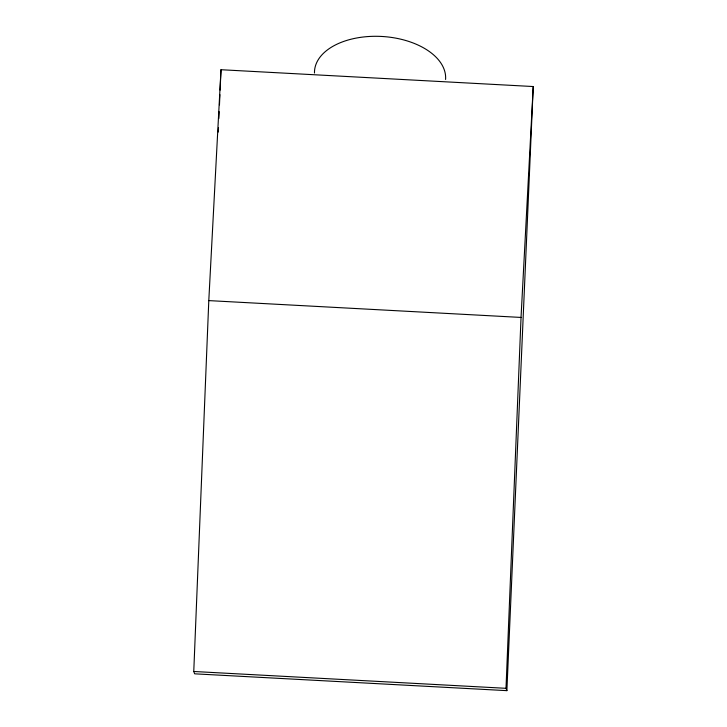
<?xml version="1.0" encoding="UTF-8"?>
<svg xmlns="http://www.w3.org/2000/svg" width="727" height="727" viewBox="0 0 727 727"><rect width="100%" height="100%" fill="white"/><g stroke="black" fill="none" stroke-linecap="round" stroke-linejoin="round"><path stroke-width="1.09" d="M193.764 671.484L208.794 300.605L220.999 69.719L533.236 86.54L506.883 690.65L194.645 673.82L193.764 671.484L506.001 688.315L506.883 690.65M506.001 688.315L521.032 317.435L533.236 86.54M218.282 132.06L218.482 127.525M218.872 118.456L219.172 111.658M219.472 104.852L219.917 94.655M220.108 90.121L220.999 69.719M208.794 300.605L521.032 317.435M314.482 73.036A65.666 38.704 3.5 0 1 381.093 36.423A65.666 38.704 3.5 0 1 445.578 79.47"/></g></svg>
